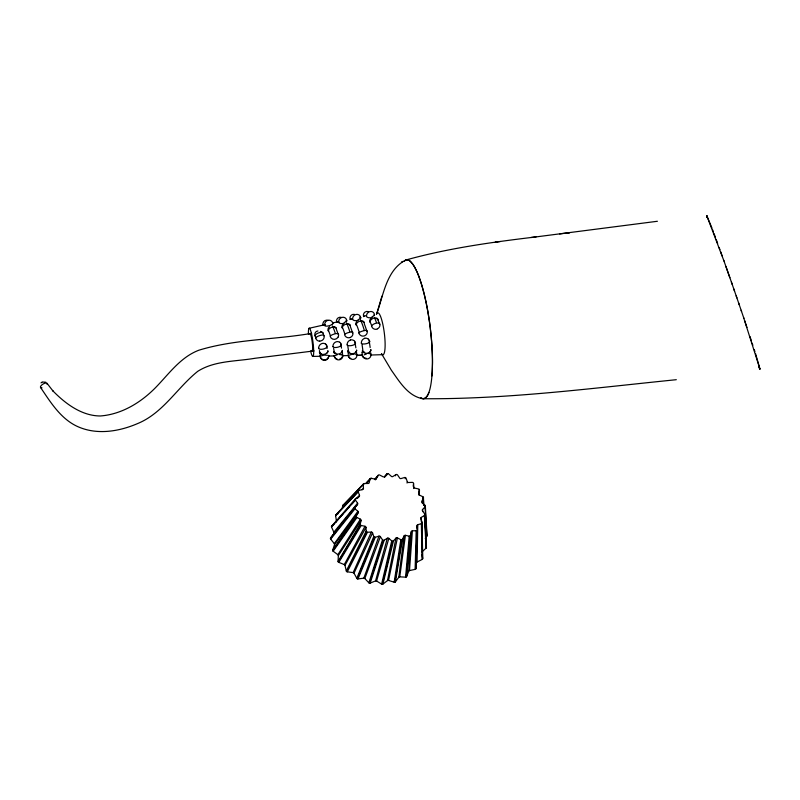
<?xml version="1.0" encoding="UTF-8"?>
<svg xmlns="http://www.w3.org/2000/svg" width="800" height="800" viewBox="0 0 800 800"><rect width="100%" height="100%" fill="white"/><g stroke="black" fill="none" stroke-linecap="round" stroke-linejoin="round"><path stroke-width="1.2" d="M407.05 483.05L407.31 481.7L406.11 478.28A1.19 1.11 20.9 0 0 404.59 477.51L401.06 478.56A1.19 1.11 20.3 0 1 399.67 478.06L397.6 475.01A1.19 1.11 19.7 0 0 395.93 474.63L392.84 476.52A1.19 1.11 19.2 0 1 391.38 476.37L388.57 473.89A1.2 1.11 18.6 0 0 386.88 473.93L384.43 476.53A1.2 1.11 18 0 1 382.99 476.75L379.63 475.01A1.2 1.11 17.4 0 0 378.02 475.46L376.39 478.61A1.2 1.12 17 0 1 375.07 479.17L371.37 478.29A1.2 1.12 16.5 0 0 369.94 479.13L369.24 482.62A1.2 1.12 16.1 0 1 368.12 483.49L364.33 483.54A1.2 1.12 15.7 0 0 363.2 484.72L363.47 488.3A1.21 1.13 15.5 0 1 362.64 489.44L359.02 490.42A1.21 1.13 15.1 0 0 358.24 491.85L359.49 495.3A1.21 1.14 15.1 0 1 359 496.62L355.79 498.48A1.21 1.14 14.8 0 0 355.44 500.07L357.58 503.14A1.21 1.14 15 0 1 357.47 504.55L354.89 507.17A1.21 1.15 15 0 0 354.99 508.81L357.89 511.29A1.22 1.15 15.3 0 1 358.17 512.69L334.5 544.64L332.76 550A1.14 1.09 11.5 0 0 333.16 551.21L337.86 554.68A1.14 1.1 12.4 0 1 338.32 555.61L338.1 561.29A1.14 1.1 13 0 0 338.81 562.37L344.29 564.58A1.15 1.1 14.4 0 1 344.98 565.37L346.3 570.96A1.15 1.11 15.6 0 0 347.28 571.83L353.15 572.6A1.15 1.11 17.4 0 1 354.02 573.2L356.81 578.31A1.15 1.11 19.1 0 0 357.99 578.91L363.82 578.18A1.15 1.11 21 0 1 364.82 578.54L368.87 582.81A1.15 1.11 22.8 0 0 370.16 583.09L375.55 580.91A1.15 1.11 24.5 0 1 376.6 581L381.62 584.13A1.15 1.11 26.1 0 0 382.93 584.08L387.5 580.59A1.15 1.1 27.2 0 1 388.53 580.42L394.16 582.19A1.15 1.1 28.5 0 0 395.4 581.81L398.81 577.28A1.14 1.1 29 0 1 399.75 576.85L405.59 577.15A1.14 1.09 29.8 0 0 406.66 576.47L408.71 571.21A1.14 1.09 29.9 0 1 409.49 570.56L415.12 569.38A1.14 1.09 30.2 0 0 415.96 568.46L416.88 533.18M416.94 528.32L416.97 525.86A1.21 1.14 25.9 0 1 417.78 524.7L421.37 523.68A1.21 1.14 26 0 0 422.11 522.23L420.79 518.75A1.21 1.13 25.8 0 1 421.25 517.42L424.39 515.54A1.21 1.13 25.7 0 0 424.7 513.95L422.51 510.88A1.21 1.13 25.3 0 1 422.59 509.48L425.07 506.88A1.2 1.12 25.1 0 0 424.93 505.25L422.03 502.8A1.2 1.12 24.6 0 1 421.72 501.42L423.37 498.27A1.2 1.12 24.3 0 0 422.8 496.72L419.39 495.05A1.2 1.12 23.7 0 1 418.72 493.77L419.45 490.3A1.2 1.11 23.2 0 0 418.49 488.93L414.79 488.13A1.2 1.11 22.7 0 1 413.81 487.05L413.56 483.49A1.2 1.11 22.1 0 0 412.28 482.38L408.54 482.51A1.19 1.11 21.5 0 1 407.31 481.7M416.5 562.85A1.14 1.08 29.9 0 1 417.07 562.02L417.78 524.7M419.14 495.15L419.26 489.44M419.35 494.88L419.45 490.3M415.12 569.38L416.19 530.73A1.21 1.15 26 0 0 417.31 529.52L416.97 525.86M415.69 569.06L417.03 530.37M415.96 568.46L417.31 529.52M342.87 355.48A4.26 4.21 8.1 0 1 338.81 359.89A4.26 4.21 8.1 0 1 334.36 355.85L334.27 355.67M408.71 571.21L411.28 531.72A1.22 1.15 25.7 0 1 412.39 530.81L416.19 530.73M413.7 488.55L413.81 487.05M409.49 570.56L412.39 530.81M405.59 577.15L409.2 536.2A1.22 1.15 25.5 0 0 410.62 535.32L411.28 531.72M406.24 576.98L410.11 536.05M406.66 576.47L410.62 535.32M334.33 355.91L328.75 356.07M342.32 508.3L342.62 505.93A1.12 1.06 12.9 0 1 343.48 505.04L344.54 504.83M398.81 577.28L404.11 535.91A1.22 1.15 25 0 1 405.44 535.32L409.2 536.2M413.19 486.23L413.56 483.49M399.75 576.85L405.44 535.32M394.16 582.19L400.85 539.68A1.22 1.16 24.6 0 0 402.48 539.19L404.11 535.91M394.85 582.19L401.79 539.77M395.4 581.81L402.48 539.19M387.5 580.59L395.95 538.13A1.22 1.16 23.9 0 1 397.42 537.9L400.85 539.68M388.53 580.42L397.42 537.9M338.1 561.29L360.25 524.07L361.07 520.49A1.22 1.15 16.1 0 0 360.41 519.19L356.95 517.48A1.22 1.15 15.5 0 1 356.4 515.9L358.17 512.69M381.62 584.13L391.73 540.92L388.86 538.36A1.22 1.16 22.4 0 0 387.36 538.21L384.19 540.21L370.16 583.09M382.29 584.31L392.63 541.25M382.93 584.08L393.47 540.87L395.95 538.13M375.55 580.91L387.36 538.21M405.17 478.76L405.5 477.6M376.6 581L388.86 538.36M376.56 314.21L381.95 296.16M368.87 582.81L382.49 539.83L380.38 536.66A1.22 1.16 20.6 0 0 378.96 536.15L375.32 537.27A1.22 1.16 19.7 0 1 373.76 536.48L372.57 532.92A1.22 1.16 18.9 0 0 371.32 532.07L367.47 532.24A1.22 1.16 18 0 1 366.17 531.09L365.98 527.4A1.22 1.16 17.3 0 0 364.99 526.28L361.21 525.48A1.22 1.16 16.5 0 1 360.25 524.07M369.47 583.15L383.27 540.37M363.82 578.18L378.96 536.15M364.82 578.54L380.38 536.66M356.81 578.31L373.76 536.48M357.3 578.79L374.38 537.18M431.93 375.94A73.6 15.97 83 0 1 430.73 385.37A68.59 14.92 83 0 1 428.9 392.45C427.99 395.68 424.82 400.38 420.97 398.09M357.99 578.91L375.32 537.27M353.15 572.6L371.32 532.07M354.02 573.2L372.57 532.92M395.38 475.82L395.93 474.63M346.3 570.96L366.17 531.09M346.65 571.55L366.58 531.92M347.28 571.83L367.47 532.24M344.29 564.58L364.99 526.28M344.98 565.37L365.98 527.4M338.28 561.94L360.42 524.96M338.81 562.37L361.21 525.48M425.25 538.71L426.89 536.11L424.93 505.25M337.86 554.68L360.41 519.19M338.32 555.61L361.07 520.49M384.58 477.39L386.88 473.93M334.5 544.64A1.14 1.09 11.3 0 0 334.31 543.64L330.69 539.15A1.14 1.09 10.9 0 1 330.63 537.9L349.71 513.92M386.26 475.73L387.7 473.58M332.76 550L356.4 515.9M332.76 550.66L356.33 516.79M333.16 551.21L356.95 517.48M334.31 543.64L357.89 511.29M330.63 537.9L354.89 507.17M330.45 538.53L354.57 508M330.69 539.15L354.99 508.81M333.75 533.21A1.14 1.08 11.1 0 0 333.84 532.21L357.58 503.14M352.78 510.22L357.47 504.55M375.07 479.02L378.02 475.46M375.02 479.35L377.79 476.02M331.49 526.39L355.79 498.48M375.28 479.88L376.39 478.61M333.84 532.21L331.55 527.04L355.44 500.07M337.8 519.69L336.45 521.21L335.63 515.71A1.13 1.07 11.8 0 1 336.22 514.63L359.02 490.42M339.17 518.15L343.32 513.48M344.73 511.9L349.03 507.07M351.95 503.78L354.93 500.43M356.44 498.73L359.49 495.3M357.48 498.32L359 496.62M366.04 483.19L370.46 478.43M362.04 489.84L363.47 488.3M335.75 515.08L358.31 490.97M366.39 482.94L369.94 479.13M366.55 483.4L371.37 478.29M335.63 515.71L358.24 491.85M342.9 505.35L363.5 483.9M342.62 505.93L364.33 483.54M41.02 382.9L41.88 382.22M334.4 355.78L337.21 354.78M422 551.85L426.11 548.12A1.13 1.07 29.1 0 0 426.34 546.9L424.7 513.95M404.83 260.53C386.22 270.78 383.26 295.82 376.72 313.85A21.09 4.01 82.9 0 1 384.29 332.83A21.09 4.01 82.9 0 1 381.94 354.22M333.16 524.68L331.83 525.83A1.13 1.08 11 0 0 331.55 527.04M333.43 524.44L333.97 523.98M404.49 260.92L406.02 260.01L408.21 260.02A62.09 13.51 83.1 0 1 410.24 261.26L412.77 264.24A80.87 17.53 82.9 0 1 414.62 267.18L416.99 271.89A63.96 13.95 83 0 1 418.67 275.96L420.78 282A73.58 15.97 82.9 0 1 422.76 288.66L423.71 292.2A67.82 14.77 83 0 1 425.5 299.7L426.34 303.65A73.46 15.93 83 0 1 427.91 311.89L429.31 320.58A63.85 13.95 83 0 1 430.23 327.47L431.25 337.14A80.28 17.32 83 0 1 431.85 344.64L432.38 354.86A62.05 13.57 82.9 0 1 432.5 362.9L432.24 371.47A73.7 16 83 0 1 431.93 375.94A69.98 15.22 83 0 0 424.68 296.17A69.98 15.22 83 0 0 404.61 260.7M320.22 356.15L320.18 355.7A4.25 4.13 -3 0 0 324.39 359.87A4.25 4.13 -3 0 0 328.69 355.76L328.7 355.82A4.27 4.24 5 0 1 324.65 360.33A4.27 4.24 5 0 1 320.2 356.25L323.62 355.18M417.07 562.02L422.11 559.47A1.13 1.08 29.9 0 0 422.66 558.36L422.11 522.23M336.22 514.63L337.19 514.17M337.51 514.01L338.15 513.7M401.49 262.05L402.87 261.43M405.85 260.01C448.4 248.17 492.25 242.14 536.01 236.92L530.96 237.5M309.08 328.29L323.4 325.04M332.67 322.96L337.07 321.97M350.43 339.92L350.83 339.85A4.28 4.24 -28.3 0 1 353.66 340.48M364.65 338.25L365.07 338.18A4.27 4.23 -36.5 0 1 367.81 338.78M42.38 382L45.81 382.23M497.02 241.98L495.11 242.26L500.28 241.5M534.38 237.12L657.41 221.27M314.09 350.91L254.97 358.28C235.65 361.58 214.64 360.58 197.78 371.3C176.97 387.96 163.04 413.23 137.37 423.67C119 431.53 97.3 435.09 78.39 426.9C61.06 419.42 50.72 402.49 40.59 387.5M311.65 333.34C274.31 339.84 235.36 339.04 198.96 350.18C181.12 356.88 169.68 372.85 156.99 386.14C142.09 401.83 122.3 414.34 100.3 415.98C81.48 415.9 65.03 403.42 52.49 390.46L52.92 390.93L47.1 383.4M568.3 232.88L569.58 232.73L559.58 233.91M676.31 379.7C592.24 388.18 508.1 399.3 423.45 398.73M324.4 355.09L327.41 355.29M353.18 354.07L348.53 355.32A4.25 4.19 11.4 0 0 352.92 359.43A4.25 4.19 11.4 0 0 356.94 355.04M370.77 355.02L383.21 354.65M342.82 355.71L348.41 355.58M312.98 356.41L320.21 356.28M339.58 354.56L341.61 354.81M422.26 398.63C407.73 395.77 399.36 381.42 391.38 370.25L381.47 353.64M325.41 344.02L325.08 343.8A4.25 3.66 -43.3 0 0 320.76 344.13A4.25 3.66 -43.3 0 0 318.73 348.19M426.32 534.32L426.78 534.87A1.12 1.06 27.9 0 1 426.89 536.11M759.3 368.04L759.98 369.15L755.57 353.66M426.03 546.26L426.34 546.9M758.8 366.92L759.98 369.15L743.61 317.56M712.01 228.13L706.78 215.69L707.05 217.31M712.69 229.93L713.37 231.77M714.07 233.63L715.47 237.45M716.19 239.4L717.65 243.41M719.14 247.52L719.9 249.61M720.66 251.71L722.18 255.96M723.98 261.02L706.78 215.69L707.01 217.19M723.71 260.25L732.22 284.41M726.01 266.74L729.88 277.72M731.39 282.03L734.56 291.16M733.78 288.91L736.91 297.94M371.6 326.19L371.64 326.32A4.26 4.1 13 0 0 377 329.19M736.18 295.83L739.24 304.74M738.64 302.97L741.57 311.55M741.13 310.25L743.89 318.37M744.66 320.65L746.96 327.48M749.98 336.52L751.44 340.94M752.15 343.12L752.86 345.27M754.24 349.51L754.91 351.6M421.99 554.53L422.66 558.36M425.35 506.05L427.04 535.48M424.39 515.54L426.11 548.12M424.9 514.82L426.42 547.55M422.8 496.72L423.12 503.66M422.59 509.48L422.68 511.56M423.37 498.27L423.65 505.12M423.42 497.4L423.73 505.45M421.25 517.42L421.35 521.98M421.37 523.68L422.11 559.47M422.06 523.12L422.57 559.01M308.43 334.19A14.24 1.93 82.7 0 1 310.99 331.7A14.24 1.93 82.7 0 1 313.68 352.67A14.24 1.93 82.7 0 1 310.57 350.87M309.59 334.01A8.9 1.21 82.7 0 1 312.3 342.74A8.9 1.21 82.7 0 1 311.55 350.39M42.01 387.84A3.85 1.6 -31.3 0 1 40.82 386.04A3.85 1.6 -31.3 0 1 45.11 383.17A3.85 1.6 -31.3 0 1 47.1 384.43M428.9 392.44A69.98 15.22 83 0 1 420.85 397.98M374.32 317.37A25.21 6.42 78 0 1 376.46 322.61M370 322.08A4.27 2.72 -24.4 0 1 373.87 318.12A4.27 2.72 -24.4 0 1 378.09 319.83M371.64 326.32A4.28 1.82 -19.2 0 1 375.79 323.28A4.28 1.82 -19.2 0 1 379.82 324.1A4.24 3.81 -23.2 0 1 377.3 328.87M378.06 320.31A21.03 5.01 77.4 0 1 379.72 324.51M376.25 318.57A4.23 2.94 -9 0 1 378.03 319.85M370.02 321.63A20.24 5.05 77.7 0 1 371.59 325.54M370.27 322.01A4.24 3.01 13.8 0 1 371.33 318.39M360.42 319.78A23.48 5.77 77.4 0 1 364.24 330.16M356.11 325.03A4.28 2.67 -24 0 1 359.98 321.1A4.28 2.67 -24 0 1 364.22 322.72M358.88 332.93A4.29 0.86 -16.1 0 1 363.21 330.89A4.29 0.86 -16.1 0 1 367.13 330.75A4.22 4.1 -41.5 0 1 366.72 333.95A4.29 4.24 -12.3 0 1 364.49 335.82L364.18 335.96A4.27 4.25 67.8 0 1 358.85 332.94M364.2 323.69A19.72 4.11 76.4 0 1 366.81 331.27M361.92 321.33A4.24 2.98 -9.7 0 1 364.17 322.74M356.16 323.95A18.92 4.63 77.3 0 1 359.23 332.48M356.4 324.96A4.25 3.06 14.9 0 1 356.89 321.6M346.49 322.86A22.15 5.3 76.9 0 1 349.79 331.7M342.19 328A4.29 2.6 -23.6 0 1 346.04 324.12A4.29 2.6 -23.6 0 1 350.31 325.63M350.29 326.53A18.38 3.72 75.9 0 1 352.54 332.88M348.26 324.27A4.24 3.04 -10.7 0 1 350.26 325.65M342.23 327.02A17.57 4.17 76.7 0 1 344.85 334.18M342.49 327.92A4.25 3.12 16.4 0 1 343.28 324.27M332.51 326A20.82 4.84 76.3 0 1 335.27 333.24M328.23 331A4.3 2.52 -23.3 0 1 332.07 327.17A4.3 2.52 -23.3 0 1 336.36 328.54A4.24 3.11 -12.3 0 0 334.66 327.26M336.35 329.35A17.03 3.38 75.4 0 1 338.21 334.48M328.27 330.15A16.22 3.73 76 0 1 330.41 335.92M338.03 337.14A4.28 4.18 -24 0 1 330.17 336.35A4.31 1.07 -17.5 0 1 334.37 334.01A4.31 1.07 -17.5 0 1 338.41 333.97A4.2 4 -45 0 1 338.07 337.16M328.63 330.88A4.27 3.19 18.2 0 1 329.61 326.83M333.22 326.69A4.27 3.19 18.2 0 1 333.88 326.96M323.34 334.31A15.7 3 74.7 0 1 323.9 335.86M315.75 338.08A4.32 1.21 -18.5 0 1 319.86 335.54A4.32 1.21 -18.5 0 1 323.97 335.57A4.19 3.93 -46.1 0 1 323.67 338.76A4.29 4.16 -28.1 0 1 319.7 341.02M321.31 331.69A4.24 3.6 -14.4 0 1 323.18 333.41A4.31 1.84 -20.5 0 0 318.97 332.77A4.31 1.84 -20.5 0 0 315 335.96M315.06 335.52A14.9 3.02 74.5 0 1 315.87 337.77M315.28 335.87A4.26 3.6 27.6 0 1 317.93 330.97M320.39 331.38A4.26 3.6 27.6 0 1 320.85 331.61M319.7 341.21A4.28 4.25 35.8 0 1 315.67 338.1M369.04 340.47A19.94 2.03 78.1 0 1 370.15 347.53M370.06 351.48A4.2 2.82 7.8 0 0 370.84 349.58A4.27 3.19 -5.5 0 1 367.11 353.29A4.27 3.19 -5.5 0 1 362.39 350.67A4.24 2.08 -6.3 0 0 364.71 352.18M367.94 338.76A4.24 4.11 -8.4 0 1 369.69 341.48M369.67 341.48A4.29 1.49 -10.4 0 1 365.95 343.77A4.29 1.49 -10.4 0 1 361.28 343.18M362.03 344.62A19.14 2.45 76.4 0 1 362.93 352.32M361.4 343.15A4.25 3.81 -47.1 0 1 364.67 338.37M374.1 314.7A20.84 6 81.3 0 1 374.52 315.07M374.58 314.55A4.22 1.46 -21.6 0 1 372.01 316.83M374.5 314.58A4.24 3.88 -51.3 0 0 369.86 311.61A4.24 3.88 -51.3 0 0 366.55 316.63A4.22 2.13 -7.2 0 0 372.19 317.43M363.59 316.67A20.04 5.78 83.9 0 1 366.54 316.2M364.39 316.44A4.18 0.92 -2.5 0 1 363.76 316.27M363.52 316.31A4.22 3.93 46.8 0 1 368.31 311.59M354.84 341.98A18.6 1.62 77.6 0 1 355.87 347.82M355.67 352.09A4.2 2.88 9.6 0 0 356.58 349.97A4.28 3.13 -7.2 0 1 352.83 353.67A4.28 3.13 -7.2 0 1 348.13 351.14A4.25 2.11 -6 0 0 349.69 352.46M353.77 340.43A4.24 4.09 -4.3 0 1 355.51 343.11A4.3 1.58 -11 0 1 351.71 345.52A4.3 1.58 -11 0 1 347.07 344.86M347.83 346.51A17.8 1.97 76 0 1 348.71 352.94M347.19 344.83A4.25 3.77 -45.7 0 1 350.45 340.05M359.59 317.21A19.5 5.56 81.3 0 1 360.65 317.91M360.69 317.45A4.18 1.37 -22.7 0 1 360.27 318.7M360.63 317.48A4.25 3.92 -53.1 0 0 355.95 314.5A4.25 3.92 -53.1 0 0 352.67 319.55A4.23 2.11 -7.7 0 0 358.35 320.29M350.13 319.54A18.7 5.36 83.8 0 1 352.65 319.17M351.2 319.3A4.19 0.84 -1.3 0 1 350.54 319.16M350.08 319.23A4.24 3.97 48.9 0 1 354.31 314.35M360 318.66A4.25 1.55 -15.7 0 1 358.14 319.66M340.61 343.48A17.25 1.24 77 0 1 341.52 348.12M341.41 352.53A4.2 2.93 11.8 0 0 342.26 350.35A4.29 3.06 -8.9 0 1 338.48 354.03A4.29 3.06 -8.9 0 1 333.8 351.62A4.25 2.19 -5.6 0 0 335.8 353.12M339.65 342.16A4.25 4.06 0.3 0 1 341.29 344.74A4.3 1.69 -11.8 0 1 337.44 347.29A4.3 1.69 -11.8 0 1 332.83 346.55M333.62 348.46A16.45 1.51 75.4 0 1 334.43 353.6M332.99 346.51A4.26 3.73 -44.4 0 1 335.02 342.4A4.26 3.73 -44.4 0 1 339.4 342.13M345.99 320.3A18.15 5.15 81.3 0 1 346.72 320.77M346.32 321.58A4.17 1.27 -24 0 0 346.77 320.38A4.26 3.96 -55.5 0 0 341.97 317.4A4.26 3.96 -55.5 0 0 338.72 322.48M336.61 322.43A17.35 4.96 83.6 0 1 338.71 322.16M338.97 322.07A4.21 0.75 0 0 1 337.75 321.94M336.57 322.19A4.25 4 51.6 0 1 341.13 317.31M344.44 323.18A4.23 2.09 -8.1 0 1 338.67 322.5M346.01 321.54A4.25 1.46 -16.8 0 1 344.2 322.52M326.34 344.96A15.9 0.9 76.3 0 1 327.09 348.41M327.09 352.96A4.19 3 14.4 0 0 327.85 350.7A4.3 2.96 -10.7 0 1 324.05 354.35A4.3 2.96 -10.7 0 1 319.4 352.09M325.51 343.91A4.25 4.01 4.2 0 1 327.04 346.37A4.31 1.81 -12.6 0 1 323.14 349.09A4.31 1.81 -12.6 0 1 318.56 348.24M319.42 350.56A15.1 1.07 74.8 0 1 320.11 354.36M321.17 353.8A4.27 2.83 1.5 0 1 319.46 352.09M332.38 323.42A16.8 4.77 81.4 0 1 332.73 323.64M332.31 324.47A4.17 1.16 -25.4 0 0 332.79 323.33A4.27 4 -58.9 0 0 327.94 320.33A4.27 4 -58.9 0 0 324.72 325.44M323.02 325.35A16 4.59 83.4 0 1 324.71 325.18M325.51 324.91A4.22 0.64 1.5 0 1 324.65 324.83M322.99 325.18A4.27 4.03 55.1 0 1 328.17 320.41M331.74 324.6A4.24 1.47 -15.6 0 1 327.42 326.08A4.24 1.47 -15.6 0 1 324.6 325.48M332.32 324.52A4.25 1.36 -18 0 1 332.15 324.65M370.73 352.81A20.16 1.47 84.3 0 1 370.6 354.31M370.61 353.74A4.19 1.16 -0.6 0 1 370.79 354.58M370.97 354.6A4.24 4.16 14.3 0 1 366.99 358.97A4.24 4.16 14.3 0 1 362.52 355M362.46 354.5A19.37 1.14 81.8 0 1 361.81 352.19M364.26 354.82A4.2 0.58 -15.8 0 1 366.31 354.13M367.7 353.42A4.22 1.62 -5.2 0 1 369.92 353.75M366.07 358.17A4.2 3.98 -16.3 0 1 361.9 354.73M356.49 354.73A4.22 4.03 -13 0 1 356.43 355.31M350.82 358.52A4.22 4.03 -13 0 1 348.08 354.67M356.63 352.65A18.82 1 84.3 0 1 356.55 355M348.23 353.54A18.02 0.69 81.9 0 1 347.68 350.75M353.23 353.9A4.23 1.61 -4.9 0 1 355.93 354.26M356.65 354.24A4.2 1.11 0 0 1 356.8 354.97M342.36 351.58A17.47 0.55 84.1 0 1 342.49 353.97M341.91 354.76A4.15 0.86 15.1 0 1 342.52 355.22M342.64 355.25A4.23 4.08 -8.7 0 1 339.7 359.1M337.27 359.17A4.23 4.08 -8.7 0 1 334.18 355.49M342.68 354.79A4.2 1.01 1 0 1 342.72 355.4M328.37 355.56A4.15 0.74 15.7 0 1 328.56 355.73M320.4 355.71A4.22 1.24 7.8 0 1 320.31 355.6M328.67 355.35A4.2 0.9 2.1 0 1 328.56 355.83M393.47 540.87A1.22 1.16 23.2 0 1 391.73 540.92M336.4 521.72A1.13 1.07 11.5 0 1 336.24 522M384.19 540.21A1.22 1.16 21.5 0 1 382.49 539.83M350.25 337.48L349.93 337.59A4.27 4.26 55.9 0 1 344.53 334.64A4.3 0.96 -16.7 0 1 348.81 332.46A4.3 0.96 -16.7 0 1 352.8 332.36A4.21 4.06 -43.5 0 1 352.42 335.56A4.29 4.22 -18.7 0 1 350.23 337.44L350.22 337.49M362.34 355.22L356.83 355.37L362.41 355.22"/></g></svg>
